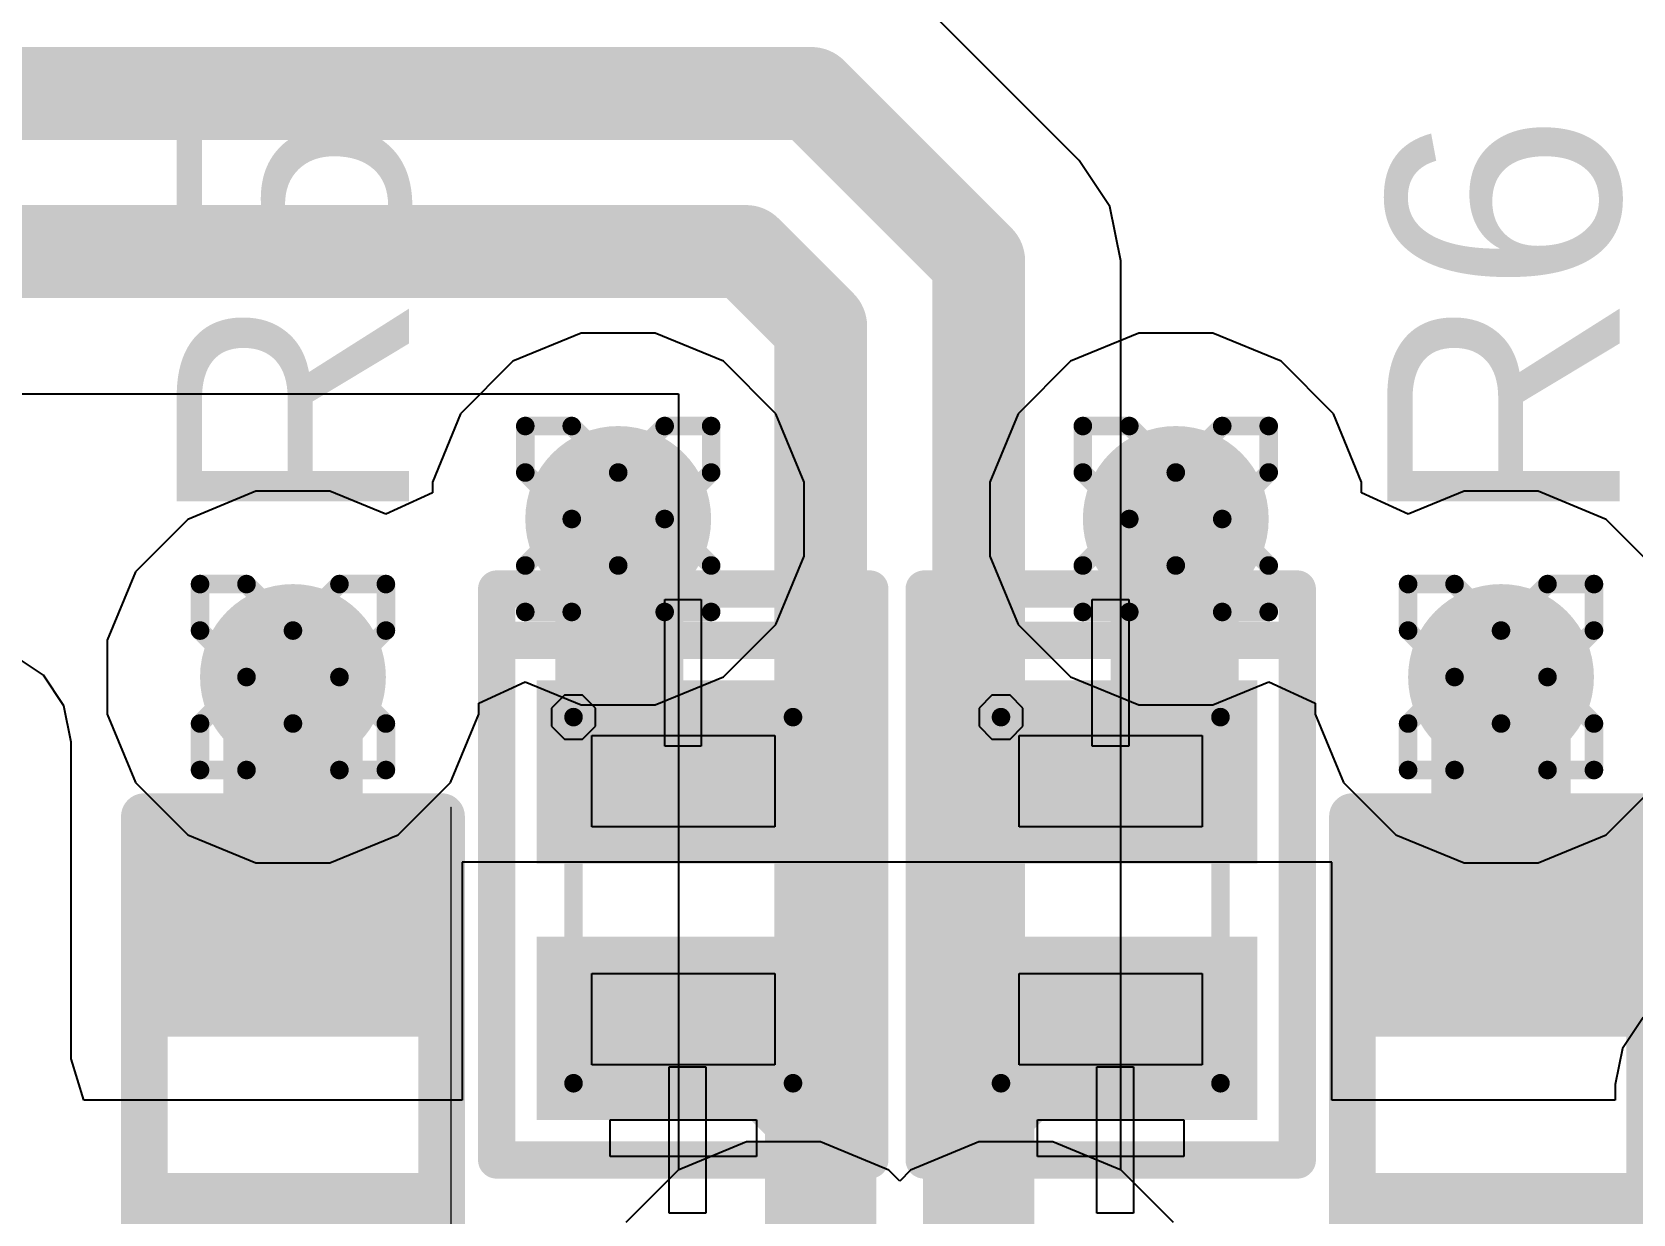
# Model space of a CAD drawing. Header units: inches. Extents: x -0.5 to 14, y -0.2 to 4.7.
# Drawn here: x 0.3329 to 0.5052, y 0.1892 to 0.3164 of the extents above; entities that cross this region are included whole.
import ezdxf

# ---------------------------------------------------------------- set-up
doc = ezdxf.new("R2010")
doc.units = ezdxf.units.IN
doc.header["$MEASUREMENT"] = 0
for name, color, linetype in [('Bottom Layer', 5, 'Continuous'), ('Drill Drawing', 1, 'Continuous'), ('GND', 16, 'Continuous'), ('Mechanical 15', 56, 'Continuous'), ('Mechanical 6', 56, 'Continuous'), ('POWER', 76, 'Continuous'), ('Top Layer', 1, 'Continuous'), ('Top Overlay', 2, 'Continuous'), ('Top Paste', 8, 'Continuous'), ('Top Solder', 216, 'Continuous'), ('Via Holes', 16, 'Continuous')]:
    doc.layers.add(name, color=color, linetype=linetype)
doc.styles.add('Arial', font='', dxfattribs={"height": 0.2})
doc.styles.get('Arial').set_extended_font_data('Arial')

# ---------------------------------------------------------------- blocks, each defined once
blk = doc.blocks.new('R___0402_18')
at = {"layer": 'Top Layer'}
for points in [[(-0.0275, -0.0125), (-0.0275, 0.0125), (-0.0095, 0.0125), (-0.0095, -0.0125)], [(0.0095, -0.0125), (0.0095, 0.0125), (0.0275, 0.0125), (0.0275, -0.0125)]]:
    blk.add_hatch(color=1, dxfattribs=at).paths.add_polyline_path(points)
at = {"layer": 'Top Paste'}
for points in [[(-0.0275, -0.0125), (-0.0275, 0.0125), (-0.0095, 0.0125), (-0.0095, -0.0125)], [(0.0095, -0.0125), (0.0095, 0.0125), (0.0275, 0.0125), (0.0275, -0.0125)]]:
    blk.add_hatch(color=8, dxfattribs=at).paths.add_polyline_path(points)
at = {"layer": 'Top Solder'}
for points in [[(-0.02967, -0.01467), (-0.02967, 0.01467), (-0.00733, 0.01467), (-0.00733, -0.01467)], [(0.00733, -0.01467), (0.00733, 0.01467), (0.02967, 0.01467), (0.02967, -0.01467)]]:
    blk.add_hatch(color=216, dxfattribs=at).paths.add_polyline_path(points)
at = {"layer": 'Top Overlay'}
for points in [[(-0.031, 0.016, 0.005, 0.005, 0), (0.031, 0.016, 0.005, 0.005, 0)], [(-0.031, 0.016, 0.005, 0.005, 0), (-0.031, -0.016, 0.005, 0.005, 0)], [(0.031, 0.016, 0.005, 0.005, 0), (0.031, -0.016, 0.005, 0.005, 0)], [(-0.031, -0.016, 0.005, 0.005, 0), (0.031, -0.016, 0.005, 0.005, 0)], [(-0.032, -0.017, 0.000127, 0.000127, 0), (0.032, -0.017, 0.000127, 0.000127, 0)]]:
    blk.add_lwpolyline(points, format="xyseb", dxfattribs=at)
for points in [[(-0.03225, 0.016, 0.0025, 0.0025, 1), (-0.02975, 0.016, 0.0025, 0.0025, 1)], [(-0.03225, 0.016, 0.0025, 0.0025, 1), (-0.02975, 0.016, 0.0025, 0.0025, 1)], [(0.02975, 0.016, 0.0025, 0.0025, 1), (0.03225, 0.016, 0.0025, 0.0025, 1)], [(0.02975, 0.016, 0.0025, 0.0025, 1), (0.03225, 0.016, 0.0025, 0.0025, 1)], [(-0.03225, -0.016, 0.0025, 0.0025, 1), (-0.02975, -0.016, 0.0025, 0.0025, 1)], [(-0.03225, -0.016, 0.0025, 0.0025, 1), (-0.02975, -0.016, 0.0025, 0.0025, 1)], [(0.02975, -0.016, 0.0025, 0.0025, 1), (0.03225, -0.016, 0.0025, 0.0025, 1)], [(0.02975, -0.016, 0.0025, 0.0025, 1), (0.03225, -0.016, 0.0025, 0.0025, 1)], [(-0.03203, -0.017, 0.0000635, 0.0000635, 1), (-0.03197, -0.017, 0.0000635, 0.0000635, 1)], [(0.03197, -0.017, 0.0000635, 0.0000635, 1), (0.03203, -0.017, 0.0000635, 0.0000635, 1)]]:
    blk.add_lwpolyline(points, format="xyseb", close=True, dxfattribs=at)
blk = doc.blocks.new('R___0402_19')
at = {"layer": 'Top Layer'}
for points in [[(-0.0275, -0.0125), (-0.0275, 0.0125), (-0.0095, 0.0125), (-0.0095, -0.0125)], [(0.0095, -0.0125), (0.0095, 0.0125), (0.0275, 0.0125), (0.0275, -0.0125)]]:
    blk.add_hatch(color=1, dxfattribs=at).paths.add_polyline_path(points)
at = {"layer": 'Top Paste'}
for points in [[(-0.0275, -0.0125), (-0.0275, 0.0125), (-0.0095, 0.0125), (-0.0095, -0.0125)], [(0.0095, -0.0125), (0.0095, 0.0125), (0.0275, 0.0125), (0.0275, -0.0125)]]:
    blk.add_hatch(color=8, dxfattribs=at).paths.add_polyline_path(points)
at = {"layer": 'Top Solder'}
for points in [[(-0.02967, -0.01467), (-0.02967, 0.01467), (-0.00733, 0.01467), (-0.00733, -0.01467)], [(0.00733, -0.01467), (0.00733, 0.01467), (0.02967, 0.01467), (0.02967, -0.01467)]]:
    blk.add_hatch(color=216, dxfattribs=at).paths.add_polyline_path(points)
at = {"layer": 'Top Overlay'}
for points in [[(-0.031, 0.016, 0.005, 0.005, 0), (0.031, 0.016, 0.005, 0.005, 0)], [(-0.031, 0.016, 0.005, 0.005, 0), (-0.031, -0.016, 0.005, 0.005, 0)], [(0.031, 0.016, 0.005, 0.005, 0), (0.031, -0.016, 0.005, 0.005, 0)], [(-0.031, -0.016, 0.005, 0.005, 0), (0.031, -0.016, 0.005, 0.005, 0)], [(-0.032, -0.017, 0.000127, 0.000127, 0), (0.032, -0.017, 0.000127, 0.000127, 0)]]:
    blk.add_lwpolyline(points, format="xyseb", dxfattribs=at)
for points in [[(-0.03225, 0.016, 0.0025, 0.0025, 1), (-0.02975, 0.016, 0.0025, 0.0025, 1)], [(-0.03225, 0.016, 0.0025, 0.0025, 1), (-0.02975, 0.016, 0.0025, 0.0025, 1)], [(0.02975, 0.016, 0.0025, 0.0025, 1), (0.03225, 0.016, 0.0025, 0.0025, 1)], [(0.02975, 0.016, 0.0025, 0.0025, 1), (0.03225, 0.016, 0.0025, 0.0025, 1)], [(-0.03225, -0.016, 0.0025, 0.0025, 1), (-0.02975, -0.016, 0.0025, 0.0025, 1)], [(-0.03225, -0.016, 0.0025, 0.0025, 1), (-0.02975, -0.016, 0.0025, 0.0025, 1)], [(0.02975, -0.016, 0.0025, 0.0025, 1), (0.03225, -0.016, 0.0025, 0.0025, 1)], [(0.02975, -0.016, 0.0025, 0.0025, 1), (0.03225, -0.016, 0.0025, 0.0025, 1)], [(-0.03203, -0.017, 0.0000635, 0.0000635, 1), (-0.03197, -0.017, 0.0000635, 0.0000635, 1)], [(0.03197, -0.017, 0.0000635, 0.0000635, 1), (0.03203, -0.017, 0.0000635, 0.0000635, 1)]]:
    blk.add_lwpolyline(points, format="xyseb", close=True, dxfattribs=at)
blk = doc.blocks.new('X1_DFN1006_2_L1_0_W0_6_RD_53')
at = {"layer": 'Top Layer'}
for points in [[(-0.02165, 0.01378), (-0.00591, 0.01378), (-0.00591, -0.01378), (-0.02165, -0.01378)], [(0.00591, 0.01378), (0.02165, 0.01378), (0.02165, -0.01378), (0.00591, -0.01378)]]:
    blk.add_hatch(color=1, dxfattribs=at).paths.add_polyline_path(points)
at = {"layer": 'Top Paste'}
for points in [[(-0.02165, 0.01378), (-0.00591, 0.01378), (-0.00591, -0.01378), (-0.02165, -0.01378)], [(0.00591, 0.01378), (0.02165, 0.01378), (0.02165, -0.01378), (0.00591, -0.01378)]]:
    blk.add_hatch(color=8, dxfattribs=at).paths.add_polyline_path(points)
at = {"layer": 'Top Solder'}
for points in [[(-0.02365, 0.01578), (-0.00391, 0.01578), (-0.00391, -0.01578), (-0.02365, -0.01578)], [(0.00391, 0.01578), (0.02365, 0.01578), (0.02365, -0.01578), (0.00391, -0.01578)]]:
    blk.add_hatch(color=216, dxfattribs=at).paths.add_polyline_path(points)
at = {"layer": 'Mechanical 15'}
for p, q in [((-0.01772, -0.00984), (-0.01772, 0.00984)), ((-0.01772, 0.00984), (-0.00788, 0.00984)), ((-0.00788, 0.00984), (-0.00788, -0.00984)), ((0.00787, 0.00984), (0.00787, 0.00984)), ((0.00787, 0.00984), (0.01772, 0.00984)), ((0.00787, -0.00984), (0.00787, 0.00984)), ((0.01772, 0.00984), (0.01772, -0.00984)), ((-0.02066, -0.00945), (-0.02204, -0.01083)), ((-0.0187, -0.00945), (-0.02066, -0.00945)), ((-0.01732, -0.01083), (-0.0187, -0.00945)), ((-0.00788, -0.00984), (-0.01772, -0.00984)), ((-0.00788, -0.00984), (-0.00788, -0.00984)), ((0.01772, -0.00984), (0.00787, -0.00984)), ((-0.02204, -0.01083), (-0.02204, -0.01181)), ((-0.02204, -0.01181), (-0.02204, -0.01279)), ((-0.01732, -0.01181), (-0.01732, -0.01083)), ((-0.01732, -0.01181), (-0.01732, -0.01181)), ((-0.01732, -0.01279), (-0.01732, -0.01181)), ((-0.02204, -0.01279), (-0.02066, -0.01417)), ((-0.0187, -0.01417), (-0.01732, -0.01279)), ((-0.02066, -0.01417), (-0.0187, -0.01417))]:
    blk.add_line(p, q, dxfattribs=at)
for points in [[(-0.01969, -0.01181, 0.002, 0.002, 0), (-0.01969, 0.01181, 0.002, 0.002, 0)], [(0.01969, 0.01181, 0.002, 0.002, 0), (-0.01969, 0.01181, 0.002, 0.002, 0)], [(0.01969, -0.01181, 0.002, 0.002, 0), (0.01969, 0.01181, 0.002, 0.002, 0)], [(0.01969, -0.01181, 0.002, 0.002, 0), (-0.01969, -0.01181, 0.002, 0.002, 0)]]:
    blk.add_lwpolyline(points, format="xyseb", dxfattribs=at)
for points in [[(-0.02019, 0.01181, 0.001, 0.001, 1), (-0.01919, 0.01181, 0.001, 0.001, 1)], [(-0.02019, 0.01181, 0.001, 0.001, 1), (-0.01919, 0.01181, 0.001, 0.001, 1)], [(0.01919, 0.01181, 0.001, 0.001, 1), (0.02019, 0.01181, 0.001, 0.001, 1)], [(0.01919, 0.01181, 0.001, 0.001, 1), (0.02019, 0.01181, 0.001, 0.001, 1)], [(-0.02019, -0.01181, 0.001, 0.001, 1), (-0.01919, -0.01181, 0.001, 0.001, 1)], [(-0.02019, -0.01181, 0.001, 0.001, 1), (-0.01919, -0.01181, 0.001, 0.001, 1)], [(0.01919, -0.01181, 0.001, 0.001, 1), (0.02019, -0.01181, 0.001, 0.001, 1)], [(0.01919, -0.01181, 0.001, 0.001, 1), (0.02019, -0.01181, 0.001, 0.001, 1)]]:
    blk.add_lwpolyline(points, format="xyseb", close=True, dxfattribs=at)
at = {"layer": 'Mechanical 6'}
for p, q in [((0.02362, -0.00787), (0.02362, 0.00787)), ((0.02362, 0.00787), (0.02756, 0.00787)), ((0.02756, 0.00787), (0.02756, -0.00787)), ((-0.03233, 0.00194), (-0.03233, 0.00194)), ((-0.03233, 0.00194), (-0.01658, 0.00194)), ((-0.03233, -0.002), (-0.03233, 0.00194)), ((-0.03233, 0.00194), (-0.03233, 0.00194)), ((-0.01658, 0.00194), (-0.01658, -0.002)), ((0.01792, 0.00244), (0.01792, 0.00244)), ((0.01792, 0.00244), (0.03367, 0.00244)), ((0.01792, -0.0015), (0.01792, 0.00244)), ((0.01792, 0.00244), (0.01792, 0.00244)), ((0.03367, 0.00244), (0.03367, -0.0015)), ((0.03367, -0.0015), (0.01792, -0.0015)), ((-0.01658, -0.002), (-0.03233, -0.002)), ((0.02362, -0.00787), (0.02362, -0.00787)), ((0.02756, -0.00787), (0.02362, -0.00787)), ((0.02362, -0.00787), (0.02362, -0.00787))]:
    blk.add_line(p, q, dxfattribs=at)
at = {"layer": 'Top Overlay'}
for points in [[(0.02795, 0.02008, 0.004, 0.004, 0), (-0.03347, 0.02008, 0.004, 0.004, 0)], [(-0.03347, -0.02008, 0.004, 0.004, 0), (-0.03347, 0.02008, 0.004, 0.004, 0)], [(-0.02795, -0.02008, 0.004, 0.004, 0), (-0.02795, 0.02008, 0.004, 0.004, 0)], [(0.02795, -0.02008, 0.004, 0.004, 0), (0.02795, 0.02008, 0.004, 0.004, 0)], [(0.02795, -0.02008, 0.004, 0.004, 0), (-0.03347, -0.02008, 0.004, 0.004, 0)]]:
    blk.add_lwpolyline(points, format="xyseb", dxfattribs=at)
for points in [[(-0.03447, 0.02008, 0.002, 0.002, 1), (-0.03247, 0.02008, 0.002, 0.002, 1)], [(-0.03447, 0.02008, 0.002, 0.002, 1), (-0.03247, 0.02008, 0.002, 0.002, 1)], [(-0.02895, 0.02008, 0.002, 0.002, 1), (-0.02695, 0.02008, 0.002, 0.002, 1)], [(0.02695, 0.02008, 0.002, 0.002, 1), (0.02895, 0.02008, 0.002, 0.002, 1)], [(0.02695, 0.02008, 0.002, 0.002, 1), (0.02895, 0.02008, 0.002, 0.002, 1)], [(-0.03447, -0.02008, 0.002, 0.002, 1), (-0.03247, -0.02008, 0.002, 0.002, 1)], [(-0.03447, -0.02008, 0.002, 0.002, 1), (-0.03247, -0.02008, 0.002, 0.002, 1)], [(-0.02895, -0.02008, 0.002, 0.002, 1), (-0.02695, -0.02008, 0.002, 0.002, 1)], [(0.02695, -0.02008, 0.002, 0.002, 1), (0.02895, -0.02008, 0.002, 0.002, 1)], [(0.02695, -0.02008, 0.002, 0.002, 1), (0.02895, -0.02008, 0.002, 0.002, 1)]]:
    blk.add_lwpolyline(points, format="xyseb", close=True, dxfattribs=at)
blk = doc.blocks.new('X1_DFN1006_2_L1_0_W0_6_RD_54')
at = {"layer": 'Top Layer'}
for points in [[(-0.02165, 0.01378), (-0.00591, 0.01378), (-0.00591, -0.01378), (-0.02165, -0.01378)], [(0.00591, 0.01378), (0.02165, 0.01378), (0.02165, -0.01378), (0.00591, -0.01378)]]:
    blk.add_hatch(color=1, dxfattribs=at).paths.add_polyline_path(points)
at = {"layer": 'Top Paste'}
for points in [[(-0.02165, 0.01378), (-0.00591, 0.01378), (-0.00591, -0.01378), (-0.02165, -0.01378)], [(0.00591, 0.01378), (0.02165, 0.01378), (0.02165, -0.01378), (0.00591, -0.01378)]]:
    blk.add_hatch(color=8, dxfattribs=at).paths.add_polyline_path(points)
at = {"layer": 'Top Solder'}
for points in [[(-0.02365, 0.01578), (-0.00391, 0.01578), (-0.00391, -0.01578), (-0.02365, -0.01578)], [(0.00391, 0.01578), (0.02365, 0.01578), (0.02365, -0.01578), (0.00391, -0.01578)]]:
    blk.add_hatch(color=216, dxfattribs=at).paths.add_polyline_path(points)
at = {"layer": 'Mechanical 15'}
for p, q in [((-0.01772, -0.00984), (-0.01772, 0.00984)), ((-0.01772, 0.00984), (-0.00788, 0.00984)), ((-0.00788, 0.00984), (-0.00788, -0.00984)), ((0.00787, 0.00984), (0.00787, 0.00984)), ((0.00787, 0.00984), (0.01772, 0.00984)), ((0.00787, -0.00984), (0.00787, 0.00984)), ((0.01772, 0.00984), (0.01772, -0.00984)), ((-0.02066, -0.00945), (-0.02204, -0.01083)), ((-0.0187, -0.00945), (-0.02066, -0.00945)), ((-0.01732, -0.01083), (-0.0187, -0.00945)), ((-0.00788, -0.00984), (-0.01772, -0.00984)), ((-0.00788, -0.00984), (-0.00788, -0.00984)), ((0.01772, -0.00984), (0.00787, -0.00984)), ((-0.02204, -0.01083), (-0.02204, -0.01181)), ((-0.02204, -0.01181), (-0.02204, -0.01279)), ((-0.01732, -0.01181), (-0.01732, -0.01083)), ((-0.01732, -0.01181), (-0.01732, -0.01181)), ((-0.01732, -0.01279), (-0.01732, -0.01181)), ((-0.02204, -0.01279), (-0.02066, -0.01417)), ((-0.0187, -0.01417), (-0.01732, -0.01279)), ((-0.02066, -0.01417), (-0.0187, -0.01417))]:
    blk.add_line(p, q, dxfattribs=at)
for points in [[(-0.01969, -0.01181, 0.002, 0.002, 0), (-0.01969, 0.01181, 0.002, 0.002, 0)], [(0.01969, 0.01181, 0.002, 0.002, 0), (-0.01969, 0.01181, 0.002, 0.002, 0)], [(0.01969, -0.01181, 0.002, 0.002, 0), (0.01969, 0.01181, 0.002, 0.002, 0)], [(0.01969, -0.01181, 0.002, 0.002, 0), (-0.01969, -0.01181, 0.002, 0.002, 0)]]:
    blk.add_lwpolyline(points, format="xyseb", dxfattribs=at)
for points in [[(-0.02019, 0.01181, 0.001, 0.001, 1), (-0.01919, 0.01181, 0.001, 0.001, 1)], [(-0.02019, 0.01181, 0.001, 0.001, 1), (-0.01919, 0.01181, 0.001, 0.001, 1)], [(0.01919, 0.01181, 0.001, 0.001, 1), (0.02019, 0.01181, 0.001, 0.001, 1)], [(0.01919, 0.01181, 0.001, 0.001, 1), (0.02019, 0.01181, 0.001, 0.001, 1)], [(-0.02019, -0.01181, 0.001, 0.001, 1), (-0.01919, -0.01181, 0.001, 0.001, 1)], [(-0.02019, -0.01181, 0.001, 0.001, 1), (-0.01919, -0.01181, 0.001, 0.001, 1)], [(0.01919, -0.01181, 0.001, 0.001, 1), (0.02019, -0.01181, 0.001, 0.001, 1)], [(0.01919, -0.01181, 0.001, 0.001, 1), (0.02019, -0.01181, 0.001, 0.001, 1)]]:
    blk.add_lwpolyline(points, format="xyseb", close=True, dxfattribs=at)
at = {"layer": 'Mechanical 6'}
for p, q in [((0.02362, -0.00787), (0.02362, 0.00787)), ((0.02362, 0.00787), (0.02756, 0.00787)), ((0.02756, 0.00787), (0.02756, -0.00787)), ((-0.03233, 0.00194), (-0.03233, 0.00194)), ((-0.03233, 0.00194), (-0.01658, 0.00194)), ((-0.03233, -0.002), (-0.03233, 0.00194)), ((-0.03233, 0.00194), (-0.03233, 0.00194)), ((-0.01658, 0.00194), (-0.01658, -0.002)), ((0.01792, 0.00244), (0.01792, 0.00244)), ((0.01792, 0.00244), (0.03367, 0.00244)), ((0.01792, -0.0015), (0.01792, 0.00244)), ((0.01792, 0.00244), (0.01792, 0.00244)), ((0.03367, 0.00244), (0.03367, -0.0015)), ((0.03367, -0.0015), (0.01792, -0.0015)), ((-0.01658, -0.002), (-0.03233, -0.002)), ((0.02362, -0.00787), (0.02362, -0.00787)), ((0.02756, -0.00787), (0.02362, -0.00787)), ((0.02362, -0.00787), (0.02362, -0.00787))]:
    blk.add_line(p, q, dxfattribs=at)
at = {"layer": 'Top Overlay'}
for points in [[(0.02795, 0.02008, 0.004, 0.004, 0), (-0.03347, 0.02008, 0.004, 0.004, 0)], [(-0.03347, -0.02008, 0.004, 0.004, 0), (-0.03347, 0.02008, 0.004, 0.004, 0)], [(-0.02795, -0.02008, 0.004, 0.004, 0), (-0.02795, 0.02008, 0.004, 0.004, 0)], [(0.02795, -0.02008, 0.004, 0.004, 0), (0.02795, 0.02008, 0.004, 0.004, 0)], [(0.02795, -0.02008, 0.004, 0.004, 0), (-0.03347, -0.02008, 0.004, 0.004, 0)]]:
    blk.add_lwpolyline(points, format="xyseb", dxfattribs=at)
for points in [[(-0.03447, 0.02008, 0.002, 0.002, 1), (-0.03247, 0.02008, 0.002, 0.002, 1)], [(-0.03447, 0.02008, 0.002, 0.002, 1), (-0.03247, 0.02008, 0.002, 0.002, 1)], [(-0.02895, 0.02008, 0.002, 0.002, 1), (-0.02695, 0.02008, 0.002, 0.002, 1)], [(0.02695, 0.02008, 0.002, 0.002, 1), (0.02895, 0.02008, 0.002, 0.002, 1)], [(0.02695, 0.02008, 0.002, 0.002, 1), (0.02895, 0.02008, 0.002, 0.002, 1)], [(-0.03447, -0.02008, 0.002, 0.002, 1), (-0.03247, -0.02008, 0.002, 0.002, 1)], [(-0.03447, -0.02008, 0.002, 0.002, 1), (-0.03247, -0.02008, 0.002, 0.002, 1)], [(-0.02895, -0.02008, 0.002, 0.002, 1), (-0.02695, -0.02008, 0.002, 0.002, 1)], [(0.02695, -0.02008, 0.002, 0.002, 1), (0.02895, -0.02008, 0.002, 0.002, 1)], [(0.02695, -0.02008, 0.002, 0.002, 1), (0.02895, -0.02008, 0.002, 0.002, 1)]]:
    blk.add_lwpolyline(points, format="xyseb", close=True, dxfattribs=at)

msp = doc.modelspace()

# ---------------------------------------------------------------- hatches: boundary and pattern name
at = {"layer": 'Bottom Layer'}
h = msp.add_hatch(color=5, dxfattribs=at)
edge = h.paths.add_edge_path()
edge.add_arc((0.396, 0.264), 0.01, 0, 360)
h = msp.add_hatch(color=5, dxfattribs=at)
edge = h.paths.add_edge_path()
edge.add_arc((0.456, 0.264), 0.01, 0, 360)
h = msp.add_hatch(color=5, dxfattribs=at)
edge = h.paths.add_edge_path()
edge.add_arc((0.361, 0.247), 0.01, 0, 360)
h = msp.add_hatch(color=5, dxfattribs=at)
edge = h.paths.add_edge_path()
edge.add_arc((0.491, 0.247), 0.01, 0, 360)
at = {"layer": 'GND'}
h = msp.add_hatch(color=16, dxfattribs=at)
edge = h.paths.add_edge_path()
edge.add_arc((0.396, 0.264), 0.01, 0, 360)
h = msp.add_hatch(color=16, dxfattribs=at)
edge = h.paths.add_edge_path()
edge.add_arc((0.456, 0.264), 0.01, 0, 360)
h = msp.add_hatch(color=16, dxfattribs=at)
edge = h.paths.add_edge_path()
edge.add_arc((0.361, 0.247), 0.01, 0, 360)
h = msp.add_hatch(color=16, dxfattribs=at)
edge = h.paths.add_edge_path()
edge.add_arc((0.491, 0.247), 0.01, 0, 360)
at = {"layer": 'POWER'}
h = msp.add_hatch(color=76, dxfattribs=at)
edge = h.paths.add_edge_path()
edge.add_arc((0.396, 0.264), 0.01, 0, 360)
h = msp.add_hatch(color=76, dxfattribs=at)
edge = h.paths.add_edge_path()
edge.add_arc((0.456, 0.264), 0.01, 0, 360)
h = msp.add_hatch(color=76, dxfattribs=at)
edge = h.paths.add_edge_path()
edge.add_arc((0.361, 0.247), 0.01, 0, 360)
h = msp.add_hatch(color=76, dxfattribs=at)
edge = h.paths.add_edge_path()
edge.add_arc((0.491, 0.247), 0.01, 0, 360)
at = {"layer": 'Top Layer'}
h = msp.add_hatch(color=1, dxfattribs=at)
edge = h.paths.add_edge_path()
edge.add_arc((0.396, 0.264), 0.01, 0, 360)
h = msp.add_hatch(color=1, dxfattribs=at)
edge = h.paths.add_edge_path()
edge.add_arc((0.456, 0.264), 0.01, 0, 360)
for points in [[(0.38922, 0.22891), (0.403, 0.22891), (0.403, 0.264), (0.38922, 0.264)], [(0.46278, 0.264), (0.449, 0.264), (0.449, 0.22891), (0.46278, 0.22891)]]:
    msp.add_hatch(color=1, dxfattribs=at).paths.add_polyline_path(points)
h = msp.add_hatch(color=1, dxfattribs=at)
edge = h.paths.add_edge_path()
edge.add_arc((0.361, 0.247), 0.01, 0, 360)
h = msp.add_hatch(color=1, dxfattribs=at)
edge = h.paths.add_edge_path()
edge.add_arc((0.491, 0.247), 0.01, 0, 360)
at = {"layer": 'Via Holes'}
h = msp.add_hatch(color=7, dxfattribs=at)
edge = h.paths.add_edge_path()
edge.add_arc((0.396, 0.264), 0.005, 0, 360)
h = msp.add_hatch(color=7, dxfattribs=at)
edge = h.paths.add_edge_path()
edge.add_arc((0.456, 0.264), 0.005, 0, 360)
h = msp.add_hatch(color=7, dxfattribs=at)
edge = h.paths.add_edge_path()
edge.add_arc((0.361, 0.247), 0.005, 0, 360)
h = msp.add_hatch(color=7, dxfattribs=at)
edge = h.paths.add_edge_path()
edge.add_arc((0.491, 0.247), 0.005, 0, 360)

# ---------------------------------------------------------------- linework, layer by layer
at = {"layer": 'Bottom Layer'}
for p, q in [((0.4456, 0.30257), (0.42759, 0.32058)), ((0.44892, 0.29761), (0.4456, 0.30257)), ((0.45008, 0.29176), (0.44892, 0.29761)), ((0.45008, 0.19397), (0.45008, 0.29176)), ((0.2282, 0.27748), (0.40249, 0.27748)), ((0.40249, 0.27748), (0.40249, 0.19397)), ((0.40246, 0.19396), (0.39683, 0.18833)), ((0.40249, 0.19397), (0.40246, 0.19396)), ((0.45012, 0.19396), (0.45008, 0.19397)), ((0.45574, 0.18833), (0.45012, 0.19396))]:
    msp.add_line(p, q, dxfattribs=at)
for points in [[(0.21713, 0.30977, 0.01, 0.01, 0), (0.41678, 0.30977, 0.01, 0.01, 0)], [(0.41678, 0.30977, 0.01, 0.01, 0), (0.43479, 0.29176, 0.01, 0.01, 0)], [(0.21209, 0.29277, 0.01, 0.01, 0), (0.40974, 0.29277, 0.01, 0.01, 0)], [(0.40974, 0.29277, 0.01, 0.01, 0), (0.41779, 0.28472, 0.01, 0.01, 0)], [(0.43479, 0.18316, 0.01, 0.01, 0), (0.43479, 0.29176, 0.01, 0.01, 0)], [(0.41779, 0.18316, 0.01, 0.01, 0), (0.41779, 0.28472, 0.01, 0.01, 0)]]:
    msp.add_lwpolyline(points, format="xyseb", dxfattribs=at)
for points in [[(0.41428, 0.30977, 0.005, 0.005, 1), (0.41928, 0.30977, 0.005, 0.005, 1)], [(0.41428, 0.30977, 0.005, 0.005, 1), (0.41928, 0.30977, 0.005, 0.005, 1)], [(0.40724, 0.29277, 0.005, 0.005, 1), (0.41224, 0.29277, 0.005, 0.005, 1)], [(0.40724, 0.29277, 0.005, 0.005, 1), (0.41224, 0.29277, 0.005, 0.005, 1)], [(0.43229, 0.29176, 0.005, 0.005, 1), (0.43729, 0.29176, 0.005, 0.005, 1)], [(0.43229, 0.29176, 0.005, 0.005, 1), (0.43729, 0.29176, 0.005, 0.005, 1)], [(0.41529, 0.28472, 0.005, 0.005, 1), (0.42029, 0.28472, 0.005, 0.005, 1)], [(0.41529, 0.28472, 0.005, 0.005, 1), (0.42029, 0.28472, 0.005, 0.005, 1)]]:
    msp.add_lwpolyline(points, format="xyseb", close=True, dxfattribs=at)
at = {"layer": 'Drill Drawing'}
for points in [[(0.386, 0.269, 0.002, 0.002, 0), (0.386, 0.274, 0.002, 0.002, 0)], [(0.386, 0.274, 0.002, 0.002, 0), (0.391, 0.274, 0.002, 0.002, 0)], [(0.391, 0.274, 0.002, 0.002, 0), (0.396, 0.269, 0.002, 0.002, 0)], [(0.396, 0.269, 0.002, 0.002, 0), (0.401, 0.274, 0.002, 0.002, 0)], [(0.401, 0.274, 0.002, 0.002, 0), (0.406, 0.274, 0.002, 0.002, 0)], [(0.406, 0.269, 0.002, 0.002, 0), (0.406, 0.274, 0.002, 0.002, 0)], [(0.446, 0.269, 0.002, 0.002, 0), (0.446, 0.274, 0.002, 0.002, 0)], [(0.446, 0.274, 0.002, 0.002, 0), (0.451, 0.274, 0.002, 0.002, 0)], [(0.451, 0.274, 0.002, 0.002, 0), (0.456, 0.269, 0.002, 0.002, 0)], [(0.456, 0.269, 0.002, 0.002, 0), (0.461, 0.274, 0.002, 0.002, 0)], [(0.461, 0.274, 0.002, 0.002, 0), (0.466, 0.274, 0.002, 0.002, 0)], [(0.466, 0.269, 0.002, 0.002, 0), (0.466, 0.274, 0.002, 0.002, 0)], [(0.386, 0.269, 0.002, 0.002, 0), (0.391, 0.264, 0.002, 0.002, 0)], [(0.401, 0.264, 0.002, 0.002, 0), (0.406, 0.269, 0.002, 0.002, 0)], [(0.446, 0.269, 0.002, 0.002, 0), (0.451, 0.264, 0.002, 0.002, 0)], [(0.461, 0.264, 0.002, 0.002, 0), (0.466, 0.269, 0.002, 0.002, 0)], [(0.386, 0.259, 0.002, 0.002, 0), (0.391, 0.264, 0.002, 0.002, 0)], [(0.401, 0.264, 0.002, 0.002, 0), (0.406, 0.259, 0.002, 0.002, 0)], [(0.446, 0.259, 0.002, 0.002, 0), (0.451, 0.264, 0.002, 0.002, 0)], [(0.461, 0.264, 0.002, 0.002, 0), (0.466, 0.259, 0.002, 0.002, 0)], [(0.386, 0.254, 0.002, 0.002, 0), (0.386, 0.259, 0.002, 0.002, 0)], [(0.391, 0.254, 0.002, 0.002, 0), (0.396, 0.259, 0.002, 0.002, 0)], [(0.396, 0.259, 0.002, 0.002, 0), (0.401, 0.254, 0.002, 0.002, 0)], [(0.406, 0.254, 0.002, 0.002, 0), (0.406, 0.259, 0.002, 0.002, 0)], [(0.446, 0.254, 0.002, 0.002, 0), (0.446, 0.259, 0.002, 0.002, 0)], [(0.451, 0.254, 0.002, 0.002, 0), (0.456, 0.259, 0.002, 0.002, 0)], [(0.456, 0.259, 0.002, 0.002, 0), (0.461, 0.254, 0.002, 0.002, 0)], [(0.466, 0.254, 0.002, 0.002, 0), (0.466, 0.259, 0.002, 0.002, 0)], [(0.351, 0.252, 0.002, 0.002, 0), (0.351, 0.257, 0.002, 0.002, 0)], [(0.351, 0.257, 0.002, 0.002, 0), (0.356, 0.257, 0.002, 0.002, 0)], [(0.356, 0.257, 0.002, 0.002, 0), (0.361, 0.252, 0.002, 0.002, 0)], [(0.361, 0.252, 0.002, 0.002, 0), (0.366, 0.257, 0.002, 0.002, 0)], [(0.366, 0.257, 0.002, 0.002, 0), (0.371, 0.257, 0.002, 0.002, 0)], [(0.371, 0.252, 0.002, 0.002, 0), (0.371, 0.257, 0.002, 0.002, 0)], [(0.481, 0.252, 0.002, 0.002, 0), (0.481, 0.257, 0.002, 0.002, 0)], [(0.481, 0.257, 0.002, 0.002, 0), (0.486, 0.257, 0.002, 0.002, 0)], [(0.486, 0.257, 0.002, 0.002, 0), (0.491, 0.252, 0.002, 0.002, 0)], [(0.491, 0.252, 0.002, 0.002, 0), (0.496, 0.257, 0.002, 0.002, 0)], [(0.496, 0.257, 0.002, 0.002, 0), (0.501, 0.257, 0.002, 0.002, 0)], [(0.501, 0.252, 0.002, 0.002, 0), (0.501, 0.257, 0.002, 0.002, 0)], [(0.386, 0.254, 0.002, 0.002, 0), (0.391, 0.254, 0.002, 0.002, 0)], [(0.401, 0.254, 0.002, 0.002, 0), (0.406, 0.254, 0.002, 0.002, 0)], [(0.446, 0.254, 0.002, 0.002, 0), (0.451, 0.254, 0.002, 0.002, 0)], [(0.461, 0.254, 0.002, 0.002, 0), (0.466, 0.254, 0.002, 0.002, 0)], [(0.351, 0.252, 0.002, 0.002, 0), (0.356, 0.247, 0.002, 0.002, 0)], [(0.366, 0.247, 0.002, 0.002, 0), (0.371, 0.252, 0.002, 0.002, 0)], [(0.481, 0.252, 0.002, 0.002, 0), (0.486, 0.247, 0.002, 0.002, 0)], [(0.496, 0.247, 0.002, 0.002, 0), (0.501, 0.252, 0.002, 0.002, 0)], [(0.351, 0.242, 0.002, 0.002, 0), (0.356, 0.247, 0.002, 0.002, 0)], [(0.366, 0.247, 0.002, 0.002, 0), (0.371, 0.242, 0.002, 0.002, 0)], [(0.481, 0.242, 0.002, 0.002, 0), (0.486, 0.247, 0.002, 0.002, 0)], [(0.496, 0.247, 0.002, 0.002, 0), (0.501, 0.242, 0.002, 0.002, 0)], [(0.351, 0.237, 0.002, 0.002, 0), (0.351, 0.242, 0.002, 0.002, 0)], [(0.356, 0.237, 0.002, 0.002, 0), (0.361, 0.242, 0.002, 0.002, 0)], [(0.361, 0.242, 0.002, 0.002, 0), (0.366, 0.237, 0.002, 0.002, 0)], [(0.371, 0.237, 0.002, 0.002, 0), (0.371, 0.242, 0.002, 0.002, 0)], [(0.481, 0.237, 0.002, 0.002, 0), (0.481, 0.242, 0.002, 0.002, 0)], [(0.486, 0.237, 0.002, 0.002, 0), (0.491, 0.242, 0.002, 0.002, 0)], [(0.491, 0.242, 0.002, 0.002, 0), (0.496, 0.237, 0.002, 0.002, 0)], [(0.501, 0.237, 0.002, 0.002, 0), (0.501, 0.242, 0.002, 0.002, 0)], [(0.351, 0.237, 0.002, 0.002, 0), (0.356, 0.237, 0.002, 0.002, 0)], [(0.366, 0.237, 0.002, 0.002, 0), (0.371, 0.237, 0.002, 0.002, 0)], [(0.481, 0.237, 0.002, 0.002, 0), (0.486, 0.237, 0.002, 0.002, 0)], [(0.496, 0.237, 0.002, 0.002, 0), (0.501, 0.237, 0.002, 0.002, 0)]]:
    msp.add_lwpolyline(points, format="xyseb", dxfattribs=at)
for points in [[(0.3855, 0.274, 0.001, 0.001, 1), (0.3865, 0.274, 0.001, 0.001, 1)], [(0.3855, 0.274, 0.001, 0.001, 1), (0.3865, 0.274, 0.001, 0.001, 1)], [(0.3905, 0.274, 0.001, 0.001, 1), (0.3915, 0.274, 0.001, 0.001, 1)], [(0.3905, 0.274, 0.001, 0.001, 1), (0.3915, 0.274, 0.001, 0.001, 1)], [(0.4005, 0.274, 0.001, 0.001, 1), (0.4015, 0.274, 0.001, 0.001, 1)], [(0.4005, 0.274, 0.001, 0.001, 1), (0.4015, 0.274, 0.001, 0.001, 1)], [(0.4055, 0.274, 0.001, 0.001, 1), (0.4065, 0.274, 0.001, 0.001, 1)], [(0.4055, 0.274, 0.001, 0.001, 1), (0.4065, 0.274, 0.001, 0.001, 1)], [(0.4455, 0.274, 0.001, 0.001, 1), (0.4465, 0.274, 0.001, 0.001, 1)], [(0.4455, 0.274, 0.001, 0.001, 1), (0.4465, 0.274, 0.001, 0.001, 1)], [(0.4505, 0.274, 0.001, 0.001, 1), (0.4515, 0.274, 0.001, 0.001, 1)], [(0.4505, 0.274, 0.001, 0.001, 1), (0.4515, 0.274, 0.001, 0.001, 1)], [(0.4605, 0.274, 0.001, 0.001, 1), (0.4615, 0.274, 0.001, 0.001, 1)], [(0.4605, 0.274, 0.001, 0.001, 1), (0.4615, 0.274, 0.001, 0.001, 1)], [(0.4655, 0.274, 0.001, 0.001, 1), (0.4665, 0.274, 0.001, 0.001, 1)], [(0.4655, 0.274, 0.001, 0.001, 1), (0.4665, 0.274, 0.001, 0.001, 1)], [(0.3855, 0.269, 0.001, 0.001, 1), (0.3865, 0.269, 0.001, 0.001, 1)], [(0.3855, 0.269, 0.001, 0.001, 1), (0.3865, 0.269, 0.001, 0.001, 1)], [(0.3955, 0.269, 0.001, 0.001, 1), (0.3965, 0.269, 0.001, 0.001, 1)], [(0.3955, 0.269, 0.001, 0.001, 1), (0.3965, 0.269, 0.001, 0.001, 1)], [(0.4055, 0.269, 0.001, 0.001, 1), (0.4065, 0.269, 0.001, 0.001, 1)], [(0.4055, 0.269, 0.001, 0.001, 1), (0.4065, 0.269, 0.001, 0.001, 1)], [(0.4455, 0.269, 0.001, 0.001, 1), (0.4465, 0.269, 0.001, 0.001, 1)], [(0.4455, 0.269, 0.001, 0.001, 1), (0.4465, 0.269, 0.001, 0.001, 1)], [(0.4555, 0.269, 0.001, 0.001, 1), (0.4565, 0.269, 0.001, 0.001, 1)], [(0.4555, 0.269, 0.001, 0.001, 1), (0.4565, 0.269, 0.001, 0.001, 1)], [(0.4655, 0.269, 0.001, 0.001, 1), (0.4665, 0.269, 0.001, 0.001, 1)], [(0.4655, 0.269, 0.001, 0.001, 1), (0.4665, 0.269, 0.001, 0.001, 1)], [(0.3905, 0.264, 0.001, 0.001, 1), (0.3915, 0.264, 0.001, 0.001, 1)], [(0.3905, 0.264, 0.001, 0.001, 1), (0.3915, 0.264, 0.001, 0.001, 1)], [(0.4005, 0.264, 0.001, 0.001, 1), (0.4015, 0.264, 0.001, 0.001, 1)], [(0.4005, 0.264, 0.001, 0.001, 1), (0.4015, 0.264, 0.001, 0.001, 1)], [(0.4505, 0.264, 0.001, 0.001, 1), (0.4515, 0.264, 0.001, 0.001, 1)], [(0.4505, 0.264, 0.001, 0.001, 1), (0.4515, 0.264, 0.001, 0.001, 1)], [(0.4605, 0.264, 0.001, 0.001, 1), (0.4615, 0.264, 0.001, 0.001, 1)], [(0.4605, 0.264, 0.001, 0.001, 1), (0.4615, 0.264, 0.001, 0.001, 1)], [(0.3855, 0.259, 0.001, 0.001, 1), (0.3865, 0.259, 0.001, 0.001, 1)], [(0.3855, 0.259, 0.001, 0.001, 1), (0.3865, 0.259, 0.001, 0.001, 1)], [(0.3955, 0.259, 0.001, 0.001, 1), (0.3965, 0.259, 0.001, 0.001, 1)], [(0.3955, 0.259, 0.001, 0.001, 1), (0.3965, 0.259, 0.001, 0.001, 1)], [(0.4055, 0.259, 0.001, 0.001, 1), (0.4065, 0.259, 0.001, 0.001, 1)], [(0.4055, 0.259, 0.001, 0.001, 1), (0.4065, 0.259, 0.001, 0.001, 1)], [(0.4455, 0.259, 0.001, 0.001, 1), (0.4465, 0.259, 0.001, 0.001, 1)], [(0.4455, 0.259, 0.001, 0.001, 1), (0.4465, 0.259, 0.001, 0.001, 1)], [(0.4555, 0.259, 0.001, 0.001, 1), (0.4565, 0.259, 0.001, 0.001, 1)], [(0.4555, 0.259, 0.001, 0.001, 1), (0.4565, 0.259, 0.001, 0.001, 1)], [(0.4655, 0.259, 0.001, 0.001, 1), (0.4665, 0.259, 0.001, 0.001, 1)], [(0.4655, 0.259, 0.001, 0.001, 1), (0.4665, 0.259, 0.001, 0.001, 1)], [(0.3505, 0.257, 0.001, 0.001, 1), (0.3515, 0.257, 0.001, 0.001, 1)], [(0.3505, 0.257, 0.001, 0.001, 1), (0.3515, 0.257, 0.001, 0.001, 1)], [(0.3555, 0.257, 0.001, 0.001, 1), (0.3565, 0.257, 0.001, 0.001, 1)], [(0.3555, 0.257, 0.001, 0.001, 1), (0.3565, 0.257, 0.001, 0.001, 1)], [(0.3655, 0.257, 0.001, 0.001, 1), (0.3665, 0.257, 0.001, 0.001, 1)], [(0.3655, 0.257, 0.001, 0.001, 1), (0.3665, 0.257, 0.001, 0.001, 1)], [(0.3705, 0.257, 0.001, 0.001, 1), (0.3715, 0.257, 0.001, 0.001, 1)], [(0.3705, 0.257, 0.001, 0.001, 1), (0.3715, 0.257, 0.001, 0.001, 1)], [(0.4805, 0.257, 0.001, 0.001, 1), (0.4815, 0.257, 0.001, 0.001, 1)], [(0.4805, 0.257, 0.001, 0.001, 1), (0.4815, 0.257, 0.001, 0.001, 1)], [(0.4855, 0.257, 0.001, 0.001, 1), (0.4865, 0.257, 0.001, 0.001, 1)], [(0.4855, 0.257, 0.001, 0.001, 1), (0.4865, 0.257, 0.001, 0.001, 1)], [(0.4955, 0.257, 0.001, 0.001, 1), (0.4965, 0.257, 0.001, 0.001, 1)], [(0.4955, 0.257, 0.001, 0.001, 1), (0.4965, 0.257, 0.001, 0.001, 1)], [(0.5005, 0.257, 0.001, 0.001, 1), (0.5015, 0.257, 0.001, 0.001, 1)], [(0.5005, 0.257, 0.001, 0.001, 1), (0.5015, 0.257, 0.001, 0.001, 1)], [(0.3855, 0.254, 0.001, 0.001, 1), (0.3865, 0.254, 0.001, 0.001, 1)], [(0.3855, 0.254, 0.001, 0.001, 1), (0.3865, 0.254, 0.001, 0.001, 1)], [(0.3905, 0.254, 0.001, 0.001, 1), (0.3915, 0.254, 0.001, 0.001, 1)], [(0.3905, 0.254, 0.001, 0.001, 1), (0.3915, 0.254, 0.001, 0.001, 1)], [(0.4005, 0.254, 0.001, 0.001, 1), (0.4015, 0.254, 0.001, 0.001, 1)], [(0.4005, 0.254, 0.001, 0.001, 1), (0.4015, 0.254, 0.001, 0.001, 1)], [(0.4055, 0.254, 0.001, 0.001, 1), (0.4065, 0.254, 0.001, 0.001, 1)], [(0.4055, 0.254, 0.001, 0.001, 1), (0.4065, 0.254, 0.001, 0.001, 1)], [(0.4455, 0.254, 0.001, 0.001, 1), (0.4465, 0.254, 0.001, 0.001, 1)], [(0.4455, 0.254, 0.001, 0.001, 1), (0.4465, 0.254, 0.001, 0.001, 1)], [(0.4505, 0.254, 0.001, 0.001, 1), (0.4515, 0.254, 0.001, 0.001, 1)], [(0.4505, 0.254, 0.001, 0.001, 1), (0.4515, 0.254, 0.001, 0.001, 1)], [(0.4605, 0.254, 0.001, 0.001, 1), (0.4615, 0.254, 0.001, 0.001, 1)], [(0.4605, 0.254, 0.001, 0.001, 1), (0.4615, 0.254, 0.001, 0.001, 1)], [(0.4655, 0.254, 0.001, 0.001, 1), (0.4665, 0.254, 0.001, 0.001, 1)], [(0.4655, 0.254, 0.001, 0.001, 1), (0.4665, 0.254, 0.001, 0.001, 1)], [(0.3505, 0.252, 0.001, 0.001, 1), (0.3515, 0.252, 0.001, 0.001, 1)], [(0.3505, 0.252, 0.001, 0.001, 1), (0.3515, 0.252, 0.001, 0.001, 1)], [(0.3605, 0.252, 0.001, 0.001, 1), (0.3615, 0.252, 0.001, 0.001, 1)], [(0.3605, 0.252, 0.001, 0.001, 1), (0.3615, 0.252, 0.001, 0.001, 1)], [(0.3705, 0.252, 0.001, 0.001, 1), (0.3715, 0.252, 0.001, 0.001, 1)], [(0.3705, 0.252, 0.001, 0.001, 1), (0.3715, 0.252, 0.001, 0.001, 1)], [(0.4805, 0.252, 0.001, 0.001, 1), (0.4815, 0.252, 0.001, 0.001, 1)], [(0.4805, 0.252, 0.001, 0.001, 1), (0.4815, 0.252, 0.001, 0.001, 1)], [(0.4905, 0.252, 0.001, 0.001, 1), (0.4915, 0.252, 0.001, 0.001, 1)], [(0.4905, 0.252, 0.001, 0.001, 1), (0.4915, 0.252, 0.001, 0.001, 1)], [(0.5005, 0.252, 0.001, 0.001, 1), (0.5015, 0.252, 0.001, 0.001, 1)], [(0.5005, 0.252, 0.001, 0.001, 1), (0.5015, 0.252, 0.001, 0.001, 1)], [(0.3555, 0.247, 0.001, 0.001, 1), (0.3565, 0.247, 0.001, 0.001, 1)], [(0.3555, 0.247, 0.001, 0.001, 1), (0.3565, 0.247, 0.001, 0.001, 1)], [(0.3655, 0.247, 0.001, 0.001, 1), (0.3665, 0.247, 0.001, 0.001, 1)], [(0.3655, 0.247, 0.001, 0.001, 1), (0.3665, 0.247, 0.001, 0.001, 1)], [(0.4855, 0.247, 0.001, 0.001, 1), (0.4865, 0.247, 0.001, 0.001, 1)], [(0.4855, 0.247, 0.001, 0.001, 1), (0.4865, 0.247, 0.001, 0.001, 1)], [(0.4955, 0.247, 0.001, 0.001, 1), (0.4965, 0.247, 0.001, 0.001, 1)], [(0.4955, 0.247, 0.001, 0.001, 1), (0.4965, 0.247, 0.001, 0.001, 1)], [(0.3505, 0.242, 0.001, 0.001, 1), (0.3515, 0.242, 0.001, 0.001, 1)], [(0.3505, 0.242, 0.001, 0.001, 1), (0.3515, 0.242, 0.001, 0.001, 1)], [(0.3605, 0.242, 0.001, 0.001, 1), (0.3615, 0.242, 0.001, 0.001, 1)], [(0.3605, 0.242, 0.001, 0.001, 1), (0.3615, 0.242, 0.001, 0.001, 1)], [(0.3705, 0.242, 0.001, 0.001, 1), (0.3715, 0.242, 0.001, 0.001, 1)], [(0.3705, 0.242, 0.001, 0.001, 1), (0.3715, 0.242, 0.001, 0.001, 1)], [(0.4805, 0.242, 0.001, 0.001, 1), (0.4815, 0.242, 0.001, 0.001, 1)], [(0.4805, 0.242, 0.001, 0.001, 1), (0.4815, 0.242, 0.001, 0.001, 1)], [(0.4905, 0.242, 0.001, 0.001, 1), (0.4915, 0.242, 0.001, 0.001, 1)], [(0.4905, 0.242, 0.001, 0.001, 1), (0.4915, 0.242, 0.001, 0.001, 1)], [(0.5005, 0.242, 0.001, 0.001, 1), (0.5015, 0.242, 0.001, 0.001, 1)], [(0.5005, 0.242, 0.001, 0.001, 1), (0.5015, 0.242, 0.001, 0.001, 1)], [(0.3505, 0.237, 0.001, 0.001, 1), (0.3515, 0.237, 0.001, 0.001, 1)], [(0.3505, 0.237, 0.001, 0.001, 1), (0.3515, 0.237, 0.001, 0.001, 1)], [(0.3555, 0.237, 0.001, 0.001, 1), (0.3565, 0.237, 0.001, 0.001, 1)], [(0.3555, 0.237, 0.001, 0.001, 1), (0.3565, 0.237, 0.001, 0.001, 1)], [(0.3655, 0.237, 0.001, 0.001, 1), (0.3665, 0.237, 0.001, 0.001, 1)], [(0.3655, 0.237, 0.001, 0.001, 1), (0.3665, 0.237, 0.001, 0.001, 1)], [(0.3705, 0.237, 0.001, 0.001, 1), (0.3715, 0.237, 0.001, 0.001, 1)], [(0.3705, 0.237, 0.001, 0.001, 1), (0.3715, 0.237, 0.001, 0.001, 1)], [(0.4805, 0.237, 0.001, 0.001, 1), (0.4815, 0.237, 0.001, 0.001, 1)], [(0.4805, 0.237, 0.001, 0.001, 1), (0.4815, 0.237, 0.001, 0.001, 1)], [(0.4855, 0.237, 0.001, 0.001, 1), (0.4865, 0.237, 0.001, 0.001, 1)], [(0.4855, 0.237, 0.001, 0.001, 1), (0.4865, 0.237, 0.001, 0.001, 1)], [(0.4955, 0.237, 0.001, 0.001, 1), (0.4965, 0.237, 0.001, 0.001, 1)], [(0.4955, 0.237, 0.001, 0.001, 1), (0.4965, 0.237, 0.001, 0.001, 1)], [(0.5005, 0.237, 0.001, 0.001, 1), (0.5015, 0.237, 0.001, 0.001, 1)], [(0.5005, 0.237, 0.001, 0.001, 1), (0.5015, 0.237, 0.001, 0.001, 1)]]:
    msp.add_lwpolyline(points, format="xyseb", close=True, dxfattribs=at)
at = {"layer": 'GND'}
for p, q in [((0.40981, 0.197), (0.40246, 0.19396)), ((0.41777, 0.197), (0.40981, 0.197)), ((0.42512, 0.19396), (0.41777, 0.197)), ((0.43481, 0.197), (0.42746, 0.19396)), ((0.44277, 0.197), (0.43481, 0.197)), ((0.45012, 0.19396), (0.44277, 0.197)), ((0.40246, 0.19396), (0.39683, 0.18833)), ((0.42629, 0.19278), (0.42512, 0.19396)), ((0.42746, 0.19396), (0.42629, 0.19278)), ((0.45574, 0.18833), (0.45012, 0.19396))]:
    msp.add_line(p, q, dxfattribs=at)
at = {"layer": 'POWER'}
for p, q in [((0.39202, 0.284), (0.38467, 0.28096)), ((0.39998, 0.284), (0.39202, 0.284)), ((0.40733, 0.28096), (0.39998, 0.284)), ((0.45202, 0.284), (0.44467, 0.28096)), ((0.45998, 0.284), (0.45202, 0.284)), ((0.46733, 0.28096), (0.45998, 0.284)), ((0.38467, 0.28096), (0.37904, 0.27533)), ((0.41296, 0.27533), (0.40733, 0.28096)), ((0.44467, 0.28096), (0.43904, 0.27533)), ((0.47296, 0.27533), (0.46733, 0.28096)), ((0.37904, 0.27533), (0.376, 0.26798)), ((0.416, 0.26798), (0.41296, 0.27533)), ((0.43904, 0.27533), (0.436, 0.26798)), ((0.476, 0.26798), (0.47296, 0.27533)), ((0.376, 0.26798), (0.376, 0.26682)), ((0.416, 0.26002), (0.416, 0.26798)), ((0.436, 0.26798), (0.436, 0.26002)), ((0.476, 0.26682), (0.476, 0.26798)), ((0.35702, 0.267), (0.34967, 0.26396)), ((0.36498, 0.267), (0.35702, 0.267)), ((0.371, 0.26451), (0.36498, 0.267)), ((0.376, 0.26682), (0.371, 0.26451)), ((0.481, 0.26451), (0.476, 0.26682)), ((0.48702, 0.267), (0.481, 0.26451)), ((0.49498, 0.267), (0.48702, 0.267)), ((0.50233, 0.26396), (0.49498, 0.267)), ((0.34967, 0.26396), (0.34404, 0.25833)), ((0.50796, 0.25833), (0.50233, 0.26396)), ((0.41296, 0.25267), (0.416, 0.26002)), ((0.436, 0.26002), (0.43904, 0.25267)), ((0.34404, 0.25833), (0.341, 0.25098)), ((0.40733, 0.24704), (0.41296, 0.25267)), ((0.43904, 0.25267), (0.44467, 0.24704)), ((0.341, 0.25098), (0.341, 0.24302)), ((0.381, 0.24418), (0.386, 0.24649)), ((0.386, 0.24649), (0.39202, 0.244)), ((0.39998, 0.244), (0.40733, 0.24704)), ((0.44467, 0.24704), (0.45202, 0.244)), ((0.45998, 0.244), (0.466, 0.24649)), ((0.466, 0.24649), (0.471, 0.24418)), ((0.341, 0.24302), (0.34404, 0.23567)), ((0.37796, 0.23567), (0.381, 0.24302)), ((0.381, 0.24302), (0.381, 0.24418)), ((0.39202, 0.244), (0.39998, 0.244)), ((0.45202, 0.244), (0.45998, 0.244)), ((0.471, 0.24418), (0.471, 0.24302)), ((0.471, 0.24302), (0.47404, 0.23567)), ((0.34404, 0.23567), (0.34967, 0.23004)), ((0.37233, 0.23004), (0.37796, 0.23567)), ((0.47404, 0.23567), (0.47967, 0.23004)), ((0.50233, 0.23004), (0.50796, 0.23567)), ((0.34967, 0.23004), (0.35702, 0.227)), ((0.36498, 0.227), (0.37233, 0.23004)), ((0.47967, 0.23004), (0.48702, 0.227)), ((0.49498, 0.227), (0.50233, 0.23004)), ((0.35702, 0.227), (0.36498, 0.227)), ((0.48702, 0.227), (0.49498, 0.227)), ((0.40981, 0.197), (0.40246, 0.19396)), ((0.41777, 0.197), (0.40981, 0.197)), ((0.42512, 0.19396), (0.41777, 0.197)), ((0.43481, 0.197), (0.42746, 0.19396)), ((0.44277, 0.197), (0.43481, 0.197)), ((0.45012, 0.19396), (0.44277, 0.197)), ((0.40246, 0.19396), (0.39683, 0.18833)), ((0.42629, 0.19278), (0.42512, 0.19396)), ((0.42746, 0.19396), (0.42629, 0.19278)), ((0.45574, 0.18833), (0.45012, 0.19396))]:
    msp.add_line(p, q, dxfattribs=at)
at = {"layer": 'Top Layer'}
for p, q in [((0.33414, 0.24721), (0.33083, 0.24942)), ((0.33635, 0.2439), (0.33414, 0.24721)), ((0.33713, 0.24), (0.33635, 0.2439)), ((0.33713, 0.20593), (0.33713, 0.24)), ((0.47278, 0.22709), (0.37922, 0.22709)), ((0.37922, 0.22709), (0.37922, 0.2015)), ((0.47278, 0.2015), (0.47278, 0.22709)), ((0.50629, 0.21037), (0.50408, 0.20706)), ((0.50408, 0.20706), (0.5033, 0.20316)), ((0.3385, 0.2015), (0.33713, 0.20593)), ((0.5033, 0.20316), (0.5033, 0.2015)), ((0.37922, 0.2015), (0.3385, 0.2015)), ((0.5033, 0.2015), (0.47278, 0.2015))]:
    msp.add_line(p, q, dxfattribs=at)
for points in [[(0.361, 0.2195, 0.015, 0.015, 0), (0.361, 0.247, 0.015, 0.015, 0)], [(0.491, 0.2195, 0.015, 0.015, 0), (0.491, 0.247, 0.015, 0.015, 0)], [(0.403, 0.20922, 0.012, 0.012, 0), (0.40891, 0.20922, 0.012, 0.012, 0)], [(0.40891, 0.20922, 0.012, 0.012, 0), (0.41779, 0.20034, 0.012, 0.012, 0)], [(0.43479, 0.20091, 0.012, 0.012, 0), (0.44309, 0.20922, 0.012, 0.012, 0)], [(0.44309, 0.20922, 0.012, 0.012, 0), (0.449, 0.20922, 0.012, 0.012, 0)], [(0.43479, 0.18316, 0.012, 0.012, 0), (0.43479, 0.20091, 0.012, 0.012, 0)], [(0.41779, 0.18316, 0.012, 0.012, 0), (0.41779, 0.20034, 0.012, 0.012, 0)]]:
    msp.add_lwpolyline(points, format="xyseb", dxfattribs=at)
for points in [[(0.35725, 0.247, 0.0075, 0.0075, 1), (0.36475, 0.247, 0.0075, 0.0075, 1)], [(0.48725, 0.247, 0.0075, 0.0075, 1), (0.49475, 0.247, 0.0075, 0.0075, 1)], [(0.35725, 0.2195, 0.0075, 0.0075, 1), (0.36475, 0.2195, 0.0075, 0.0075, 1)], [(0.48725, 0.2195, 0.0075, 0.0075, 1), (0.49475, 0.2195, 0.0075, 0.0075, 1)], [(0.4, 0.20922, 0.006, 0.006, 1), (0.406, 0.20922, 0.006, 0.006, 1)], [(0.40591, 0.20922, 0.006, 0.006, 1), (0.41191, 0.20922, 0.006, 0.006, 1)], [(0.40591, 0.20922, 0.006, 0.006, 1), (0.41191, 0.20922, 0.006, 0.006, 1)], [(0.44009, 0.20922, 0.006, 0.006, 1), (0.44609, 0.20922, 0.006, 0.006, 1)], [(0.44009, 0.20922, 0.006, 0.006, 1), (0.44609, 0.20922, 0.006, 0.006, 1)], [(0.446, 0.20922, 0.006, 0.006, 1), (0.452, 0.20922, 0.006, 0.006, 1)], [(0.43179, 0.20091, 0.006, 0.006, 1), (0.43779, 0.20091, 0.006, 0.006, 1)], [(0.43179, 0.20091, 0.006, 0.006, 1), (0.43779, 0.20091, 0.006, 0.006, 1)], [(0.41479, 0.20034, 0.006, 0.006, 1), (0.42079, 0.20034, 0.006, 0.006, 1)], [(0.41479, 0.20034, 0.006, 0.006, 1), (0.42079, 0.20034, 0.006, 0.006, 1)]]:
    msp.add_lwpolyline(points, format="xyseb", close=True, dxfattribs=at)

# ---------------------------------------------------------------- block references
for name, p, rotation in [('X1_DFN1006_2_L1_0_W0_6_RD_53', (0.403, 0.223), 270), ('X1_DFN1006_2_L1_0_W0_6_RD_54', (0.449, 0.223), 270), ('R___0402_19', (0.361, 0.201), 90), ('R___0402_18', (0.491, 0.201), 90)]:
    msp.add_blockref(name, p, dxfattribs=dict(rotation=rotation))

# ---------------------------------------------------------------- texts
at = {"layer": 'Top Overlay', "style": 'Arial'}
for s, p in [('R5', (0.37349, 0.26303)), ('R6', (0.50376, 0.26303))]:
    msp.add_text(s, height=0.025, rotation=90, dxfattribs=at).set_placement(p)

doc.saveas('drawing.dxf')
